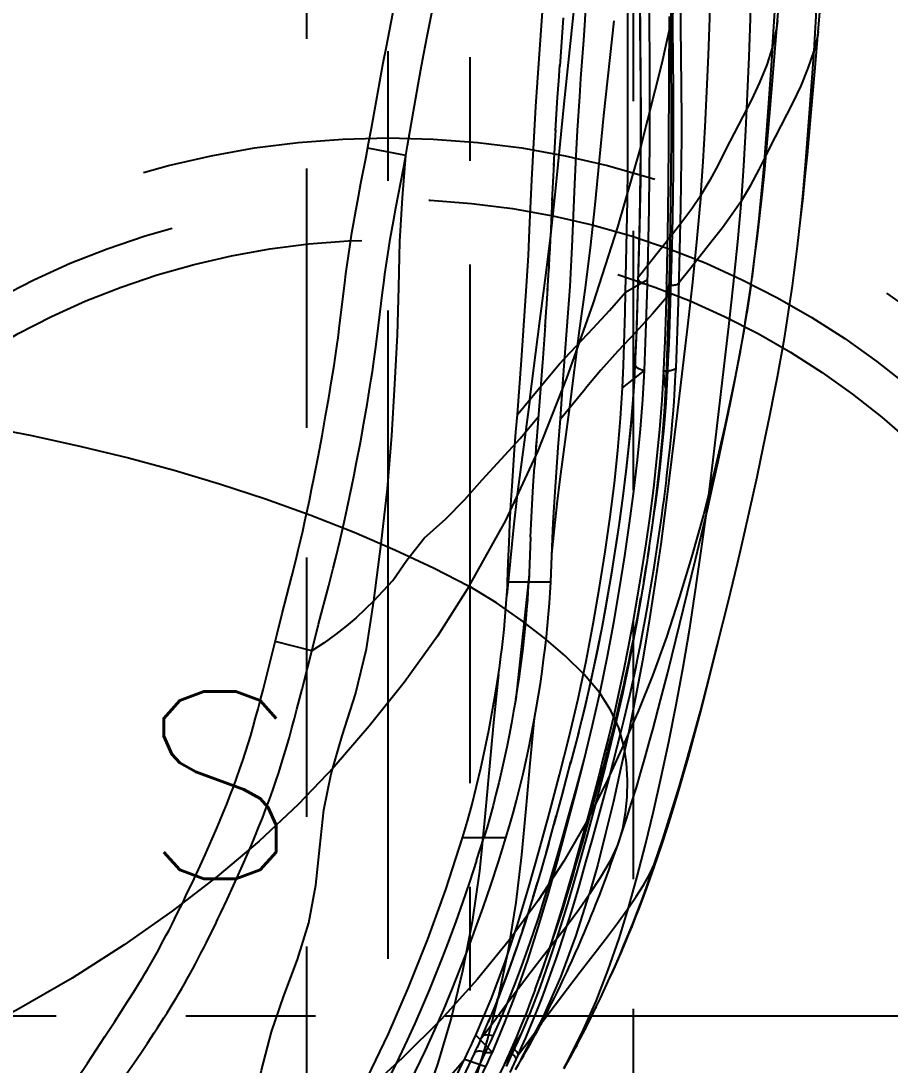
# Model space of a CAD drawing. Header units: inches. Extents: x 143011 to 144494, y -46023 to -44974.
# Drawn here: x 143811.59 to 143832.87, y -45412.62 to -45387.05 of the extents above; entities that cross this region are included whole.
import ezdxf

# ---------------------------------------------------------------- set-up
doc = ezdxf.new("R2010")
doc.units = ezdxf.units.IN
doc.header["$LTSCALE"] = 2
doc.header["$MEASUREMENT"] = 0
for name, pattern in [('CENTER', [50.8, 31.75, -6.35, 6.35, -6.35]), ('DASHED', [0.75, 0.5, -0.25]), ('HIDDEN', [9.525, 6.35, -3.175])]:
    doc.linetypes.add(name, pattern=pattern)
doc.layers.get('0').update_dxf_attribs({"linetype": 'CONTINUOUS'})
for name, color, linetype in [('CAV-COR', 1, 'CONTINUOUS'), ('DEFAULT_2', 8, 'HIDDEN'), ('SP', 3, 'CONTINUOUS'), ('wr2', 41, 'DASHED')]:
    doc.layers.add(name, color=color, linetype=linetype)
doc.styles.get("Standard").update_dxf_attribs({"font": 'txt.shx', "width": 0.67})

# ---------------------------------------------------------------- blocks, each defined once
blk = doc.blocks.new('20151030.171830')
at = {"color": 8, "linetype": 'HIDDEN'}
blk.add_circle((0, 0), 21.5, dxfattribs=at)
at = {"layer": 'SP', "linetype": 'CENTER', "ltscale": 0.25}
for p, q in [((0, -24), (0, 24)), ((-24, 0), (24, 0))]:
    blk.add_line(p, q, dxfattribs=at)
at = {"layer": 'SP', "linetype": 'HIDDEN'}
for radius in [20, 19]:
    blk.add_circle((0, 0), radius, dxfattribs=at)
at = {"layer": 'SP'}
blk.add_text('S', height=4.582, dxfattribs=at).set_placement((-6.081, 3.359))

msp = doc.modelspace()

# ---------------------------------------------------------------- linework, layer by layer
at = {"layer": 'CAV-COR', "linetype": 'ByBlock'}
for p, q in [((143829.934, -45389.205), (143830.255, -45385.203)), ((143831.023, -45388.294), (143831.225, -45385.862)), ((143830.903, -45389.212), (143831.003, -45387.784)), ((143830.936, -45389.301), (143831.023, -45388.294)), ((143829.885, -45389.769), (143829.934, -45389.205)), ((143829.834, -45390.322), (143829.885, -45389.769)), ((143829.782, -45390.861), (143829.834, -45390.322)), ((143829.726, -45391.386), (143829.782, -45390.861)), ((143829.669, -45391.895), (143829.726, -45391.386)), ((143829.61, -45392.388), (143829.669, -45391.895)), ((143829.55, -45392.866), (143829.61, -45392.388)), ((143829.488, -45393.328), (143829.55, -45392.866)), ((143829.425, -45393.77), (143829.488, -45393.328)), ((143829.362, -45394.187), (143829.425, -45393.77)), ((143829.322, -45394.44), (143829.362, -45394.187)), ((143828.953, -45396.439), (143829.059, -45395.909)), ((143829.915, -45396.759), (143830.048, -45396.097)), ((143828.838, -45396.99), (143828.953, -45396.439)), ((143829.769, -45397.463), (143829.915, -45396.759)), ((143828.656, -45397.844), (143828.838, -45396.99)), ((143829.61, -45398.215), (143829.769, -45397.463)), ((143828.529, -45398.422), (143828.656, -45397.844)), ((143828.395, -45399.018), (143828.529, -45398.422)), ((143828.253, -45399.629), (143828.395, -45399.018)), ((143828.105, -45400.246), (143828.253, -45399.629)), ((143827.422, -45403.008), (143828.105, -45400.246)), ((143828.898, -45401.291), (143829.13, -45400.34)), ((143827.248, -45403.688), (143827.422, -45403.008)), ((143826.181, -45407.276), (143826.281, -45406.983)), ((143826.097, -45407.521), (143826.181, -45407.276)), ((143827.101, -45407.689), (143827.292, -45407.113)), ((143826.041, -45407.681), (143826.097, -45407.521)), ((143825.93, -45407.991), (143825.985, -45407.837)), ((143825.985, -45407.837), (143826.041, -45407.681)), ((143825.875, -45408.141), (143825.93, -45407.991)), ((143825.766, -45408.43), (143825.82, -45408.287)), ((143825.82, -45408.287), (143825.875, -45408.141)), ((143825.658, -45408.705), (143825.712, -45408.569)), ((143825.712, -45408.569), (143825.766, -45408.43)), ((143825.552, -45408.97), (143825.605, -45408.839)), ((143825.605, -45408.839), (143825.658, -45408.705)), ((143825.446, -45409.228), (143825.499, -45409.1)), ((143825.499, -45409.1), (143825.552, -45408.97)), ((143825.314, -45409.536), (143825.393, -45409.353)), ((143825.393, -45409.353), (143825.446, -45409.228)), ((143825.236, -45409.715), (143825.314, -45409.536)), ((143825.081, -45410.063), (143825.159, -45409.89)), ((143825.159, -45409.89), (143825.236, -45409.715)), ((143825.003, -45410.234), (143825.081, -45410.063)), ((143824.872, -45410.513), (143824.95, -45410.347)), ((143824.95, -45410.347), (143825.003, -45410.234)), ((143824.721, -45410.829), (143824.796, -45410.674)), ((143824.796, -45410.674), (143824.872, -45410.513)), ((143824.649, -45410.975), (143824.721, -45410.829)), ((143824.504, -45411.265), (143824.579, -45411.115)), ((143824.579, -45411.115), (143824.649, -45410.975)), ((143824.398, -45411.472), (143824.452, -45411.368)), ((143824.452, -45411.368), (143824.504, -45411.265)), ((143824.234, -45411.782), (143824.289, -45411.679)), ((143824.289, -45411.679), (143824.344, -45411.575)), ((143824.344, -45411.575), (143824.398, -45411.472)), ((143824.122, -45411.988), (143824.178, -45411.885)), ((143824.178, -45411.885), (143824.234, -45411.782)), ((143823.952, -45412.29), (143824.008, -45412.192)), ((143824.008, -45412.192), (143824.065, -45412.091)), ((143824.065, -45412.091), (143824.122, -45411.988)), ((143823.843, -45412.478), (143823.896, -45412.386)), ((143823.896, -45412.386), (143823.952, -45412.29)), ((143823.694, -45412.728), (143823.766, -45412.608)), ((143823.766, -45412.608), (143823.843, -45412.478))]:
    msp.add_line(p, q, dxfattribs=at)
for points in [[(143831.003, -45387.784), (143831.082, -45386.497), (143831.157, -45385.169), (143831.223, -45383.791), (143831.26, -45382.361), (143831.261, -45380.891), (143831.222, -45379.375), (143831.17, -45377.843), (143831.151, -45376.275), (143831.151, -45374.649)], [(143822.559, -45400.898), (143823.462, -45399.287), (143824.249, -45397.58), (143824.952, -45395.8), (143825.599, -45393.98), (143826.202, -45392.109), (143826.764, -45390.146), (143827.289, -45388.081), (143827.763, -45385.929), (143828.188, -45383.689)], [(143831.105, -45387.315), (143831.093, -45387.394), (143831.079, -45387.472), (143831.062, -45387.551), (143831.044, -45387.629), (143831.024, -45387.707), (143831.003, -45387.784)], [(143830.487, -45389.069), (143830.688, -45388.645), (143830.862, -45388.215), (143831.003, -45387.784)], [(143829.831, -45390.353), (143829.859, -45390.297), (143830.061, -45389.897), (143830.487, -45389.069)], [(143830.676, -45391.925), (143830.74, -45391.264), (143830.797, -45390.591), (143830.903, -45389.212)], [(143830.676, -45391.925), (143830.735, -45391.387), (143830.79, -45390.856), (143830.841, -45390.331), (143830.936, -45389.301)], [(143830.048, -45396.097), (143830.11, -45395.774), (143830.17, -45395.454), (143830.226, -45395.139), (143830.28, -45394.822), (143830.332, -45394.502), (143830.382, -45394.182), (143830.429, -45393.862), (143830.475, -45393.539), (143830.518, -45393.217), (143830.56, -45392.894), (143830.6, -45392.571), (143830.676, -45391.925)], [(143829.059, -45395.909), (143829.109, -45395.651), (143829.156, -45395.398), (143829.201, -45395.151), (143829.244, -45394.908), (143829.285, -45394.671), (143829.358, -45394.216)], [(143829.302, -45394.564), (143829.077, -45395.78), (143828.83, -45396.948), (143828.571, -45398.071), (143828.295, -45399.151), (143828.007, -45400.189), (143827.705, -45401.185), (143827.389, -45402.145), (143827.058, -45403.066), (143826.707, -45403.941), (143826.341, -45404.78)], [(143809.354, -45396.751), (143810.617, -45396.966), (143811.857, -45397.206), (143813.064, -45397.472), (143814.224, -45397.755), (143815.34, -45398.059), (143816.45, -45398.393), (143817.572, -45398.76), (143818.682, -45399.158), (143819.746, -45399.576), (143820.746, -45400.005), (143821.686, -45400.447), (143822.559, -45400.898)], [(143829.13, -45400.34), (143829.237, -45399.886), (143829.338, -45399.447), (143829.434, -45399.022), (143829.61, -45398.215)], [(143826.877, -45407.223), (143827.07, -45406.409), (143827.261, -45405.57), (143827.448, -45404.704), (143827.628, -45403.805), (143827.798, -45402.876), (143827.96, -45401.92), (143828.114, -45400.935), (143828.261, -45399.914), (143828.36, -45399.168)], [(143822.559, -45400.898), (143821.79, -45402.116), (143820.967, -45403.255), (143820.113, -45404.324), (143819.256, -45405.316), (143818.377, -45406.239), (143817.425, -45407.136), (143816.394, -45408.007), (143815.299, -45408.847), (143814.12, -45409.675), (143812.845, -45410.491), (143811.481, -45411.279), (143810.028, -45412.035)], [(143826.341, -45404.78), (143826.226, -45404.365), (143826.032, -45403.939), (143825.755, -45403.503), (143825.378, -45403.057), (143824.914, -45402.604), (143824.396, -45402.158), (143823.838, -45401.727), (143823.23, -45401.306), (143822.559, -45400.898)], [(143827.292, -45407.113), (143827.508, -45406.438), (143827.708, -45405.788), (143827.892, -45405.158), (143828.063, -45404.547), (143828.223, -45403.955), (143828.373, -45403.382), (143828.513, -45402.83), (143828.898, -45401.291)], [(143826.281, -45406.983), (143826.412, -45406.589), (143826.536, -45406.204), (143826.654, -45405.824), (143826.766, -45405.448), (143826.871, -45405.081), (143826.97, -45404.725), (143827.065, -45404.377), (143827.248, -45403.688)], [(143826.341, -45404.78), (143825.915, -45405.709), (143825.434, -45406.663), (143824.882, -45407.625), (143824.254, -45408.59), (143823.549, -45409.559), (143822.759, -45410.529), (143821.884, -45411.495), (143820.924, -45412.453), (143819.875, -45413.404), (143818.733, -45414.343), (143817.499, -45415.263), (143816.173, -45416.157), (143814.753, -45417.02), (143813.244, -45417.848), (143811.648, -45418.642)], [(143826.341, -45404.78), (143826.406, -45405.218), (143826.427, -45405.645), (143826.418, -45406.059), (143826.383, -45406.455), (143826.315, -45406.84), (143826.237, -45407.113)], [(143826.462, -45408.768), (143826.676, -45408.008), (143826.877, -45407.223)], [(143826.462, -45408.768), (143826.653, -45408.491), (143826.827, -45408.215), (143826.984, -45407.939), (143827.094, -45407.711)], [(143826.793, -45408.569), (143826.899, -45408.275), (143827.002, -45407.981), (143827.101, -45407.689)], [(143824.885, -45412.712), (143824.907, -45412.674), (143825.036, -45412.441), (143825.165, -45412.202), (143825.291, -45411.96), (143825.415, -45411.718), (143825.537, -45411.474), (143825.658, -45411.228), (143825.776, -45410.98), (143825.893, -45410.729), (143826.009, -45410.474), (143826.124, -45410.217), (143826.238, -45409.955), (143826.351, -45409.689), (143826.463, -45409.417), (143826.574, -45409.141), (143826.684, -45408.858), (143826.793, -45408.569)], [(143824.331, -45411.601), (143824.368, -45411.549), (143824.667, -45411.145), (143824.97, -45410.743), (143825.278, -45410.339), (143825.593, -45409.937), (143825.902, -45409.54), (143826.193, -45409.15), (143826.462, -45408.768)], [(143824.945, -45412.584), (143825.327, -45411.827), (143825.668, -45411.06), (143825.968, -45410.288), (143826.231, -45409.52), (143826.462, -45408.768)]]:
    msp.add_lwpolyline(points, dxfattribs=at)
at = {"layer": 'DEFAULT_2', "color": 8, "linetype": 'HIDDEN'}
for p, q in [((143826.766, -45388.448), (143826.735, -45385.619)), ((143820.534, -45387.678), (143820.9, -45385.779)), ((143827.563, -45388.743), (143827.533, -45385.785)), ((143821.537, -45387.426), (143821.83, -45385.962)), ((143827.761, -45388.665), (143827.733, -45385.995)), ((143824.866, -45386.979), (143824.782, -45388.161)), ((143825.862, -45389.368), (143826.108, -45387.051)), ((143821.455, -45387.851), (143821.537, -45387.426)), ((143820.46, -45388.078), (143820.534, -45387.678)), ((143821.381, -45388.247), (143821.455, -45387.851)), ((143820.17, -45389.679), (143820.46, -45388.078)), ((143824.753, -45388.542), (143824.784, -45388.127)), ((143821.315, -45388.616), (143821.381, -45388.247)), ((143821.056, -45390.108), (143821.315, -45388.616)), ((143824.726, -45388.929), (143824.755, -45388.52)), ((143827.764, -45389.469), (143827.761, -45388.665)), ((143824.676, -45389.747), (143824.727, -45388.921)), ((143827.566, -45389.286), (143827.563, -45388.743)), ((143825.644, -45391.555), (143825.862, -45389.368)), ((143827.566, -45390.042), (143827.566, -45389.286)), ((143820.1, -45390.055), (143820.17, -45389.679)), ((143827.764, -45389.965), (143827.764, -45389.469)), ((143824.677, -45389.725), (143824.63, -45390.596)), ((143825.174, -45390.516), (143825.216, -45389.742)), ((143827.761, -45390.421), (143827.764, -45389.965)), ((143820.037, -45390.384), (143820.1, -45390.055)), ((143821.012, -45390.35), (143820.078, -45390.172)), ((143821.012, -45390.35), (143821.056, -45390.108)), ((143827.562, -45390.712), (143827.566, -45390.042)), ((143819.913, -45391.025), (143820.037, -45390.384)), ((143820.952, -45390.672), (143821.012, -45390.35)), ((143827.754, -45391.044), (143827.761, -45390.421)), ((143820.768, -45391.634), (143820.952, -45390.672)), ((143824.632, -45390.548), (143824.589, -45391.463)), ((143825.14, -45391.239), (143825.174, -45390.516)), ((143827.554, -45391.314), (143827.562, -45390.712)), ((143824.041, -45392.174), (143824.092, -45390.947)), ((143819.851, -45391.351), (143819.913, -45391.025)), ((143825.085, -45392.583), (143825.14, -45391.239)), ((143827.745, -45391.613), (143827.754, -45391.044)), ((143819.81, -45391.572), (143819.851, -45391.351)), ((143824.591, -45391.397), (143824.554, -45392.338)), ((143827.492, -45391.498), (143827.465, -45393.031)), ((143827.545, -45391.869), (143827.554, -45391.314)), ((143819.77, -45391.795), (143819.81, -45391.572)), ((143820.708, -45391.961), (143820.768, -45391.634)), ((143826.924, -45393.514), (143826.967, -45391.657)), ((143827.73, -45392.326), (143827.745, -45391.613)), ((143819.692, -45392.246), (143819.73, -45392.02)), ((143819.73, -45392.02), (143819.77, -45391.795)), ((143820.668, -45392.181), (143820.708, -45391.961)), ((143826.734, -45391.909), (143826.683, -45393.775)), ((143827.528, -45392.576), (143827.545, -45391.869)), ((143819.656, -45392.471), (143819.692, -45392.246)), ((143820.63, -45392.4), (143820.668, -45392.181)), ((143824.534, -45392.778), (143824.557, -45392.27)), ((143820.594, -45392.618), (143820.63, -45392.4)), ((143827.692, -45393.706), (143827.73, -45392.326)), ((143824.51, -45393.219), (143824.537, -45392.713)), ((143826.676, -45394.257), (143826.725, -45392.692)), ((143827.471, -45394.491), (143827.528, -45392.576)), ((143819.546, -45393.247), (143819.576, -45393.025)), ((143819.576, -45393.025), (143819.606, -45392.805)), ((143826.705, -45393.32), (143826.979, -45392.976)), ((143827.465, -45393.031), (143827.433, -45394.262)), ((143819.517, -45393.475), (143819.546, -45393.247)), ((143820.47, -45393.479), (143820.499, -45393.259)), ((143824.483, -45393.66), (143824.513, -45393.16)), ((143819.39, -45394.51), (143819.517, -45393.475)), ((143820.441, -45393.708), (143820.47, -45393.479)), ((143823.841, -45395.36), (143823.974, -45393.426)), ((143826.389, -45393.701), (143826.927, -45393.388)), ((143826.896, -45394.462), (143826.924, -45393.514)), ((143827.396, -45393.459), (143827.375, -45394.188)), ((143827.445, -45393.77), (143827.396, -45393.459)), ((143829.457, -45393.551), (143829.359, -45394.207)), ((143820.312, -45394.78), (143820.441, -45393.708)), ((143824.454, -45394.101), (143824.486, -45393.611)), ((143826.378, -45394.193), (143826.389, -45393.701)), ((143826.683, -45393.775), (143826.654, -45394.641)), ((143827.661, -45394.651), (143827.692, -45393.706)), ((143824.422, -45394.543), (143824.457, -45394.062)), ((143824.864, -45395.826), (143824.989, -45394.206)), ((143826.355, -45394.961), (143826.378, -45394.193)), ((143826.657, -45394.774), (143826.676, -45394.257)), ((143827.375, -45394.188), (143827.35, -45394.909)), ((143827.433, -45394.262), (143827.41, -45395.013)), ((143824.424, -45394.513), (143824.353, -45395.425)), ((143826.88, -45394.927), (143826.896, -45394.462)), ((143827.455, -45394.953), (143827.471, -45394.491)), ((143827.908, -45394.528), (143827.649, -45396.729)), ((143826.654, -45394.641), (143826.633, -45395.175)), ((143827.643, -45395.107), (143827.661, -45394.651)), ((143826.336, -45395.491), (143826.355, -45394.961)), ((143827.41, -45395.013), (143827.391, -45395.522)), ((143826.633, -45395.175), (143826.621, -45395.453)), ((143827.625, -45395.552), (143827.643, -45395.107)), ((143819.193, -45395.872), (143819.254, -45395.491)), ((143823.741, -45396.693), (143823.841, -45395.36)), ((143824.354, -45395.414), (143824.164, -45397.977)), ((143826.312, -45396.037), (143826.336, -45395.491)), ((143827.391, -45395.522), (143827.37, -45396.037)), ((143824.794, -45396.798), (143824.864, -45395.826)), ((143826.312, -45396.037), (143826.851, -45395.618)), ((143827.321, -45395.622), (143827.457, -45395.622)), ((143827.37, -45396.037), (143827.321, -45395.622)), ((143819.124, -45396.284), (143819.193, -45395.872)), ((143820.065, -45396.444), (143820.134, -45396.026)), ((143823.741, -45396.693), (143824.402, -45395.89)), ((143824.794, -45396.798), (143825.399, -45396.062)), ((143819.047, -45396.729), (143819.124, -45396.284)), ((143819.987, -45396.895), (143820.065, -45396.444)), ((143824.791, -45398.272), (143825.027, -45396.515)), ((143827.358, -45396.717), (143827.381, -45396.413)), ((143818.96, -45397.211), (143819.047, -45396.729)), ((143824.74, -45397.5), (143824.794, -45396.798)), ((143827.332, -45397.02), (143827.358, -45396.717)), ((143827.512, -45397.16), (143827.54, -45396.841)), ((143819.898, -45397.382), (143819.987, -45396.895)), ((143827.303, -45397.331), (143827.332, -45397.02)), ((143818.864, -45397.725), (143818.96, -45397.211)), ((143824.199, -45397.514), (143824.211, -45397.36)), ((143827.271, -45397.653), (143827.303, -45397.331)), ((143827.48, -45397.489), (143827.512, -45397.16)), ((143824.663, -45398.589), (143824.74, -45397.5)), ((143827.444, -45397.83), (143827.48, -45397.489)), ((143827.234, -45397.988), (143827.271, -45397.653)), ((143824.132, -45398.438), (143824.164, -45397.977)), ((143827.193, -45398.34), (143827.234, -45397.988)), ((143824.112, -45398.744), (143824.132, -45398.438)), ((143824.094, -45399.052), (143824.112, -45398.744)), ((143824.078, -45399.367), (143824.094, -45399.052)), ((143827.033, -45399.525), (143827.093, -45399.109)), ((143827.214, -45399.613), (143827.277, -45399.179)), ((143824.064, -45399.695), (143824.078, -45399.367)), ((143826.969, -45399.95), (143827.033, -45399.525)), ((143827.148, -45400.053), (143827.214, -45399.613)), ((143824.064, -45399.695), (143824.019, -45400.799)), ((143824.557, -45400.799), (143824.601, -45399.726)), ((143826.969, -45399.95), (143826.802, -45400.984)), ((143827.079, -45400.49), (143827.148, -45400.053)), ((143818.219, -45400.654), (143818.324, -45400.234)), ((143819.123, -45400.883), (143819.233, -45400.457)), ((143826.834, -45400.785), (143826.902, -45400.375)), ((143817.978, -45401.597), (143818.219, -45400.654)), ((143824.027, -45400.613), (143823.927, -45401.604)), ((143827.01, -45400.909), (143827.079, -45400.49)), ((143818.875, -45401.825), (143819.123, -45400.883)), ((143823.491, -45401.011), (143823.497, -45400.904)), ((143823.497, -45400.904), (143823.501, -45400.799)), ((143824.557, -45400.799), (143823.501, -45400.799)), ((143826.943, -45401.302), (143827.01, -45400.909)), ((143823.485, -45401.118), (143823.491, -45401.011)), ((143826.704, -45401.535), (143826.768, -45401.172)), ((143826.878, -45401.668), (143826.943, -45401.302)), ((143817.852, -45402.097), (143817.978, -45401.597)), ((143823.927, -45401.604), (143823.702, -45403.663)), ((143826.642, -45401.874), (143826.704, -45401.535)), ((143826.816, -45402.011), (143826.878, -45401.668)), ((143818.747, -45402.32), (143818.875, -45401.825)), ((143826.581, -45402.193), (143826.642, -45401.874)), ((143817.7, -45402.714), (143817.852, -45402.097)), ((143826.521, -45402.497), (143826.581, -45402.193)), ((143826.754, -45402.336), (143826.816, -45402.011)), ((143818.708, -45402.475), (143817.813, -45402.253)), ((143818.473, -45403.414), (143818.747, -45402.32)), ((143826.461, -45402.79), (143826.521, -45402.497)), ((143826.692, -45402.646), (143826.754, -45402.336)), ((143826.63, -45402.946), (143826.692, -45402.646)), ((143826.399, -45403.077), (143826.461, -45402.79)), ((143826.567, -45403.242), (143826.63, -45402.946)), ((143826.336, -45403.361), (143826.399, -45403.077)), ((143826.501, -45403.537), (143826.567, -45403.242)), ((143826.27, -45403.648), (143826.336, -45403.361)), ((143826.2, -45403.944), (143826.27, -45403.648)), ((143826.432, -45403.838), (143826.501, -45403.537)), ((143826.124, -45404.252), (143826.2, -45403.944)), ((143826.357, -45404.151), (143826.432, -45403.838)), ((143826.042, -45404.58), (143826.124, -45404.252)), ((143826.276, -45404.48), (143826.357, -45404.151)), ((143825.248, -45404.459), (143825.053, -45405.198)), ((143826.187, -45404.833), (143826.276, -45404.48)), ((143825.95, -45404.934), (143826.042, -45404.58)), ((143825.042, -45405.253), (143825.145, -45404.862)), ((143825.848, -45405.317), (143825.95, -45404.934)), ((143826.088, -45405.217), (143826.187, -45404.833)), ((143824.839, -45406.009), (143825.053, -45405.198)), ((143825.18, -45405.869), (143825.377, -45405.145)), ((143825.978, -45405.632), (143826.088, -45405.217)), ((143825.732, -45405.54), (143825.487, -45406.459)), ((143825.677, -45405.949), (143825.848, -45405.317)), ((143825.793, -45406.315), (143825.978, -45405.632)), ((143824.641, -45406.729), (143824.875, -45405.863)), ((143824.987, -45406.563), (143825.18, -45405.869)), ((143825.48, -45406.661), (143825.677, -45405.949)), ((143825.579, -45407.09), (143825.793, -45406.315)), ((143824.443, -45407.437), (143824.693, -45406.527)), ((143824.796, -45407.236), (143824.987, -45406.563)), ((143825.332, -45407.187), (143825.48, -45406.661)), ((143816.097, -45407.472), (143816.272, -45407.082)), ((143823.463, -45407.057), (143822.4, -45407.057)), ((143822.743, -45407.615), (143822.921, -45407.057)), ((143825.421, -45407.654), (143825.579, -45407.09)), ((143824.51, -45407.188), (143824.323, -45407.844)), ((143815.933, -45407.832), (143816.097, -45407.472)), ((143816.634, -45408.57), (143816.791, -45408.227)), ((143824.121, -45408.532), (143824.236, -45408.152)), ((143823.87, -45409.325), (143824, -45408.923)), ((143814.35, -45410.829), (143814.493, -45410.598)), ((143814.2, -45411.067), (143814.35, -45410.829)), ((143825.776, -45410.98), (143825.821, -45410.893)), ((143814.043, -45411.311), (143814.2, -45411.067)), ((143813.884, -45411.557), (143814.043, -45411.311)), ((143825.658, -45411.228), (143825.675, -45411.199)), ((143813.644, -45411.922), (143813.884, -45411.557)), ((143822.863, -45411.958), (143823.063, -45411.495)), ((143813.215, -45412.571), (143813.644, -45411.922)), ((143814.687, -45412.082), (143814.851, -45411.833)), ((143822.66, -45412.025), (143822.721, -45411.891)), ((143822.721, -45411.891), (143823.13, -45412.311)), ((143822.834, -45412.023), (143822.868, -45411.939)), ((143822.868, -45411.939), (143822.863, -45411.958)), ((143823.089, -45412.043), (143823.148, -45411.913)), ((143823.815, -45411.891), (143823.553, -45412.312)), ((143823.815, -45411.891), (143823.749, -45412.04)), ((143825.291, -45411.96), (143825.337, -45411.876)), ((143825.405, -45411.745), (143825.415, -45411.718)), ((143814.522, -45412.328), (143814.687, -45412.082)), ((143822.537, -45412.288), (143822.599, -45412.157)), ((143822.599, -45412.157), (143822.66, -45412.025)), ((143822.712, -45412.291), (143822.774, -45412.156)), ((143822.834, -45412.016), (143822.754, -45412.194)), ((143822.964, -45412.311), (143823.028, -45412.176)), ((143823.028, -45412.176), (143823.089, -45412.043)), ((143823.683, -45412.188), (143823.417, -45412.611)), ((143823.598, -45412.21), (143823.549, -45412.321)), ((143823.683, -45412.188), (143823.576, -45412.423)), ((143823.749, -45412.04), (143823.683, -45412.188)), ((143823.754, -45412.394), (143823.854, -45412.169)), ((143825.165, -45412.202), (143825.202, -45412.136)), ((143814.361, -45412.566), (143814.522, -45412.328)), ((143822.681, -45412.359), (143822.713, -45412.282)), ((143822.687, -45412.34), (143822.681, -45412.359)), ((143822.964, -45412.311), (143823.13, -45412.311)), ((143823.016, -45412.561), (143823.069, -45412.446)), ((143823.069, -45412.446), (143823.13, -45412.311)), ((143823.484, -45412.464), (143823.417, -45412.611)), ((143823.576, -45412.423), (143823.467, -45412.656)), ((143823.549, -45412.321), (143823.484, -45412.464)), ((143823.712, -45412.487), (143823.754, -45412.394)), ((143825.036, -45412.441), (143825.065, -45412.389)), ((143812.985, -45412.922), (143813.215, -45412.571)), ((143814.135, -45412.893), (143814.361, -45412.566)), ((143822.446, -45412.481), (143822.972, -45412.655)), ((143823.417, -45412.611), (143823.306, -45412.846)), ((143823.565, -45412.804), (143823.712, -45412.487)), ((143824.875, -45412.707), (143824.945, -45412.584))]:
    msp.add_line(p, q, dxfattribs=at)
for points in [[(143829.989, -45387.694), (143830.068, -45386.407), (143830.144, -45385.083), (143830.21, -45383.718), (143830.247, -45382.312), (143830.248, -45380.864), (143830.211, -45379.376), (143830.159, -45377.847), (143830.139, -45376.279), (143830.139, -45374.673)], [(143826.967, -45391.657), (143826.986, -45389.977), (143826.982, -45388.349), (143826.973, -45386.773), (143826.975, -45385.248), (143826.989, -45383.776), (143827.009, -45382.354), (143827.035, -45379.664)], [(143826.738, -45380.809), (143826.724, -45383.876), (143826.725, -45385.442), (143826.757, -45388.636)], [(143828.23, -45391.321), (143828.288, -45390.495), (143828.336, -45389.65), (143828.379, -45388.783), (143828.418, -45387.895), (143828.452, -45386.986), (143828.478, -45386.05), (143828.491, -45385.086), (143828.486, -45384.097), (143828.459, -45382.047)], [(143829.227, -45391.458), (143829.286, -45390.606), (143829.336, -45389.735), (143829.379, -45388.843), (143829.418, -45387.933), (143829.452, -45386.996), (143829.478, -45386.025), (143829.49, -45385.016), (143829.483, -45383.982), (143829.453, -45381.864)], [(143825.298, -45388.462), (143825.369, -45387.525), (143825.402, -45387.035), (143825.429, -45386.532), (143825.452, -45386.015), (143825.473, -45385.49), (143825.491, -45384.957), (143825.507, -45384.415), (143825.533, -45383.319)], [(143824.092, -45390.947), (143824.157, -45389.745), (143824.193, -45389.152), (143824.234, -45388.564), (143824.278, -45387.982), (143824.318, -45387.401), (143824.353, -45386.824), (143824.384, -45386.249), (143824.41, -45385.674), (143824.431, -45385.1), (143824.448, -45384.525), (143824.473, -45383.37)], [(143826.446, -45389.852), (143826.445, -45387.282), (143826.451, -45386.372), (143826.463, -45385.434)], [(143827.509, -45385.422), (143827.5, -45386.367), (143827.497, -45387.285)], [(143824.666, -45391.311), (143824.89, -45389.087), (143825.134, -45386.754)], [(143827.454, -45386.947), (143827.453, -45388.522), (143827.441, -45390.132), (143827.422, -45391.777), (143827.396, -45393.459)], [(143830.109, -45387.055), (143830.088, -45387.238), (143829.989, -45387.694)], [(143827.497, -45387.285), (143827.503, -45389.886), (143827.5, -45390.702), (143827.492, -45391.498)], [(143829.989, -45387.694), (143829.846, -45388.133), (143829.672, -45388.564), (143829.471, -45388.986)], [(143829.989, -45387.694), (143829.885, -45389.175), (143829.774, -45390.604), (143829.645, -45391.978), (143829.489, -45393.298), (143829.488, -45393.328)], [(143825.216, -45389.742), (143825.268, -45388.905), (143825.298, -45388.462)], [(143826.757, -45388.636), (143826.758, -45390.262), (143826.734, -45391.909)], [(143826.76, -45390.95), (143826.767, -45390.411), (143826.77, -45389.892), (143826.771, -45389.392), (143826.766, -45388.448)], [(143829.471, -45388.986), (143829.048, -45389.8), (143828.848, -45390.193), (143828.654, -45390.578), (143828.452, -45390.955), (143828.23, -45391.321)], [(143826.434, -45391.447), (143826.443, -45390.659), (143826.446, -45389.852)], [(143820.228, -45401.253), (143820.409, -45399.857), (143820.56, -45398.51), (143820.669, -45397.205), (143820.746, -45395.952), (143820.807, -45394.745), (143820.841, -45393.574), (143820.864, -45392.455), (143820.926, -45391.39), (143821.012, -45390.35)], [(143829.227, -45391.458), (143829.456, -45391.078), (143829.663, -45390.69), (143829.831, -45390.353)], [(143826.725, -45392.692), (143826.74, -45392.09), (143826.76, -45390.95)], [(143824.045, -45396.325), (143824.289, -45394.411), (143824.423, -45393.409), (143824.552, -45392.375), (143824.666, -45391.311)], [(143826.389, -45393.701), (143826.408, -45392.966), (143826.434, -45391.447)], [(143826.979, -45392.976), (143827.512, -45392.303), (143827.768, -45391.973), (143828.009, -45391.646), (143828.23, -45391.321)], [(143828.23, -45391.321), (143828.138, -45392.382), (143828.028, -45393.453), (143827.908, -45394.528)], [(143829.227, -45391.458), (143829.003, -45391.787), (143828.761, -45392.118), (143828.504, -45392.451)], [(143828.92, -45394.537), (143829.035, -45393.492), (143829.14, -45392.462), (143829.227, -45391.458)], [(143825.027, -45396.515), (143825.266, -45394.635), (143825.4, -45393.644), (143825.53, -45392.614), (143825.644, -45391.555)], [(143823.974, -45393.426), (143824.011, -45392.797), (143824.041, -45392.174)], [(143819.606, -45392.805), (143819.639, -45392.583), (143819.656, -45392.471)], [(143828.504, -45392.451), (143827.973, -45393.122), (143827.699, -45393.464)], [(143820.499, -45393.259), (143820.528, -45393.045), (143820.544, -45392.938), (143820.56, -45392.832), (143820.576, -45392.725), (143820.594, -45392.618)], [(143824.989, -45394.206), (143825.012, -45393.882), (143825.033, -45393.558), (143825.053, -45393.234), (143825.07, -45392.909), (143825.085, -45392.583)], [(143826.695, -45393.357), (143826.696, -45393.346), (143826.705, -45393.32)], [(143826.786, -45393.472), (143826.752, -45393.45), (143826.725, -45393.426), (143826.706, -45393.4), (143826.697, -45393.373), (143826.695, -45393.357)], [(143826.924, -45393.514), (143826.874, -45393.504), (143826.827, -45393.49), (143826.786, -45393.472)], [(143827.699, -45393.464), (143827.689, -45393.478), (143827.675, -45393.491), (143827.658, -45393.503), (143827.637, -45393.514), (143827.614, -45393.522), (143827.588, -45393.529), (143827.56, -45393.534), (143827.531, -45393.537), (143827.501, -45393.537)], [(143824.402, -45395.89), (143824.775, -45395.453), (143825.177, -45395.016), (143825.594, -45394.58), (143826.001, -45394.142), (143826.389, -45393.701)], [(143827.445, -45393.77), (143827.049, -45394.226), (143826.63, -45394.683), (143826.2, -45395.142), (143825.785, -45395.604), (143825.399, -45396.062)], [(143819.254, -45395.491), (143819.281, -45395.312), (143819.306, -45395.14), (143819.33, -45394.973), (143819.351, -45394.814), (143819.39, -45394.51)], [(143828.36, -45399.168), (143828.4, -45398.865), (143828.533, -45397.803), (143828.92, -45394.537)], [(143820.134, -45396.026), (143820.166, -45395.828), (143820.195, -45395.637), (143820.222, -45395.453), (143820.248, -45395.275), (143820.271, -45395.103), (143820.312, -45394.78)], [(143826.63, -45395.418), (143826.637, -45395.262), (143826.657, -45394.774)], [(143826.851, -45395.615), (143826.861, -45395.387), (143826.88, -45394.927)], [(143827.35, -45394.909), (143827.331, -45395.386), (143827.321, -45395.622)], [(143827.427, -45395.622), (143827.437, -45395.402), (143827.455, -45394.953)], [(143826.621, -45395.453), (143826.604, -45395.785), (143826.568, -45396.335), (143826.522, -45396.901), (143826.466, -45397.482), (143826.4, -45398.077), (143826.324, -45398.685), (143826.239, -45399.304), (143826.145, -45399.935), (143826.043, -45400.575), (143825.933, -45401.224), (143825.815, -45401.879), (143825.685, -45402.538), (143825.544, -45403.201), (143825.39, -45403.866), (143825.225, -45404.532)], [(143825.248, -45404.459), (143825.351, -45404.047), (143825.451, -45403.629), (143825.548, -45403.205), (143825.641, -45402.775), (143825.73, -45402.343), (143825.814, -45401.907), (143825.895, -45401.469), (143825.971, -45401.038), (143826.042, -45400.613), (143826.11, -45400.195), (143826.173, -45399.792), (143826.23, -45399.41), (143826.282, -45399.044), (143826.33, -45398.691), (143826.373, -45398.353), (143826.412, -45398.03), (143826.447, -45397.719), (143826.479, -45397.422), (143826.507, -45397.139), (143826.532, -45396.868), (143826.554, -45396.61), (143826.573, -45396.364), (143826.59, -45396.122), (143826.606, -45395.883), (143826.619, -45395.648), (143826.63, -45395.418)], [(143826.621, -45395.453), (143826.622, -45395.445), (143826.63, -45395.418)], [(143826.851, -45395.615), (143826.8, -45395.604), (143826.754, -45395.589), (143826.713, -45395.571), (143826.678, -45395.549), (143826.651, -45395.525), (143826.632, -45395.499), (143826.622, -45395.472), (143826.621, -45395.453)], [(143827.624, -45395.552), (143827.615, -45395.566), (143827.601, -45395.579), (143827.584, -45395.59), (143827.563, -45395.601), (143827.54, -45395.609), (143827.514, -45395.616), (143827.486, -45395.62), (143827.457, -45395.622)], [(143827.577, -45396.37), (143827.588, -45396.212), (143827.598, -45396.052), (143827.607, -45395.888), (143827.616, -45395.721), (143827.625, -45395.552)], [(143825.377, -45405.145), (143825.582, -45404.298), (143825.773, -45403.453), (143825.946, -45402.613), (143826.102, -45401.782), (143826.243, -45400.961), (143826.372, -45400.151), (143826.488, -45399.352), (143826.591, -45398.568), (143826.679, -45397.8), (143826.752, -45397.051), (143826.81, -45396.322), (143826.851, -45395.615)], [(143827.321, -45395.622), (143827.275, -45396.343), (143827.219, -45397.062), (143827.151, -45397.777), (143827.072, -45398.484), (143826.981, -45399.18), (143826.885, -45399.861), (143826.784, -45400.523), (143826.678, -45401.166), (143826.569, -45401.789), (143826.455, -45402.391), (143826.338, -45402.971), (143826.22, -45403.529), (143826.099, -45404.061), (143825.977, -45404.569), (143825.854, -45405.063), (143825.732, -45405.54)], [(143827.381, -45396.413), (143827.391, -45396.261), (143827.401, -45396.106), (143827.41, -45395.947), (143827.419, -45395.786), (143827.427, -45395.622)], [(143822.721, -45411.891), (143823.097, -45411.01), (143823.433, -45410.116), (143823.737, -45409.21), (143824.017, -45408.293), (143824.279, -45407.369), (143824.531, -45406.443), (143824.777, -45405.514), (143825.011, -45404.581), (143825.227, -45403.656), (143825.422, -45402.734), (143825.596, -45401.818), (143825.751, -45400.922), (143825.889, -45400.051), (143826.012, -45399.201), (143826.116, -45398.375), (143826.202, -45397.572), (143826.267, -45396.793), (143826.312, -45396.037)], [(143827.37, -45396.037), (143827.337, -45396.628), (143827.288, -45397.259), (143827.223, -45397.93), (143827.142, -45398.645), (143827.045, -45399.399), (143826.931, -45400.178)], [(143824.045, -45396.325), (143823.839, -45397.859), (143823.74, -45398.65), (143823.651, -45399.455), (143823.485, -45401.118)], [(143827.54, -45396.841), (143827.553, -45396.684), (143827.577, -45396.37)], [(143820.228, -45401.253), (143820.692, -45400.76), (143821.037, -45400.255), (143821.457, -45399.721), (143821.987, -45399.243), (143822.45, -45398.782), (143822.88, -45398.296), (143823.342, -45397.79), (143823.807, -45397.276), (143824.257, -45396.745)], [(143823.612, -45398.448), (143823.673, -45397.556), (143823.706, -45397.121), (143823.741, -45396.693)], [(143827.649, -45396.729), (143827.388, -45398.85), (143827.252, -45399.864), (143827.11, -45400.849), (143826.96, -45401.803), (143826.803, -45402.727), (143826.637, -45403.625), (143826.461, -45404.497), (143826.278, -45405.344), (143826.091, -45406.164), (143825.903, -45406.953), (143825.708, -45407.712), (143825.501, -45408.445)], [(143819.233, -45400.457), (143819.289, -45400.232), (143819.346, -45400), (143819.404, -45399.76), (143819.461, -45399.512), (143819.52, -45399.254), (143819.578, -45398.988), (143819.635, -45398.72), (143819.692, -45398.447), (143819.747, -45398.172), (143819.799, -45397.902), (143819.898, -45397.382)], [(143818.324, -45400.234), (143818.377, -45400.013), (143818.431, -45399.785), (143818.486, -45399.55), (143818.541, -45399.307), (143818.596, -45399.055), (143818.652, -45398.794), (143818.706, -45398.53), (143818.76, -45398.262), (143818.864, -45397.725)], [(143827.381, -45398.374), (143827.404, -45398.188), (143827.444, -45397.83)], [(143824.585, -45400.115), (143824.648, -45399.489), (143824.716, -45398.876), (143824.791, -45398.272)], [(143827.093, -45399.109), (143827.12, -45398.909), (143827.146, -45398.713), (143827.193, -45398.34)], [(143827.277, -45399.179), (143827.305, -45398.969), (143827.332, -45398.765), (143827.381, -45398.374)], [(143823.501, -45400.799), (143823.518, -45400.315), (143823.537, -45399.838), (143823.559, -45399.368), (143823.584, -45398.904), (143823.612, -45398.448)], [(143824.601, -45399.726), (143824.619, -45399.342), (143824.64, -45398.963), (143824.663, -45398.589)], [(143823.702, -45403.663), (143823.743, -45403.412), (143823.782, -45403.162), (143823.817, -45402.913), (143823.851, -45402.665), (143823.881, -45402.42), (143823.91, -45402.177), (143823.935, -45401.937), (143823.958, -45401.701), (143823.977, -45401.469), (143823.994, -45401.241), (143824.008, -45401.018), (143824.019, -45400.799)], [(143826.834, -45400.785), (143826.658, -45401.819), (143826.498, -45402.67), (143826.316, -45403.537), (143826.115, -45404.416), (143825.9, -45405.283), (143825.676, -45406.139), (143825.447, -45406.985), (143825.22, -45407.802), (143824.991, -45408.59), (143824.757, -45409.35), (143824.523, -45410.065), (143824.288, -45410.725), (143824.052, -45411.334), (143823.815, -45411.891)], [(143824.162, -45404.131), (143824.213, -45403.848), (143824.26, -45403.562), (143824.305, -45403.275), (143824.347, -45402.988), (143824.385, -45402.701), (143824.421, -45402.416), (143824.453, -45402.134), (143824.481, -45401.855), (143824.506, -45401.582), (143824.527, -45401.315), (143824.544, -45401.054), (143824.557, -45400.799)], [(143823.277, -45403.061), (143823.309, -45402.839), (143823.339, -45402.617), (143823.366, -45402.396), (143823.392, -45402.176), (143823.415, -45401.958), (143823.436, -45401.743), (143823.455, -45401.531), (143823.471, -45401.323), (143823.485, -45401.118)], [(143814.967, -45418.758), (143815.543, -45417.786), (143816.08, -45416.81), (143816.571, -45415.819), (143816.968, -45414.797), (143817.253, -45413.756), (143817.48, -45412.747), (143817.724, -45411.809), (143818.024, -45410.924), (143818.357, -45410.038), (143818.636, -45409.135), (143818.809, -45408.214), (143818.903, -45407.283), (143819.005, -45406.374), (143819.18, -45405.493), (143819.452, -45404.564), (143819.779, -45403.539), (143820.045, -45402.428), (143820.228, -45401.253)], [(143820.228, -45401.253), (143820.015, -45401.46), (143819.792, -45401.668), (143819.551, -45401.877), (143819.291, -45402.081), (143819.01, -45402.28), (143818.708, -45402.475)], [(143827.266, -45407.253), (143827.415, -45406.801), (143827.556, -45406.359), (143827.688, -45405.925), (143827.812, -45405.5), (143827.929, -45405.085), (143828.039, -45404.683), (143828.144, -45404.29), (143828.247, -45403.9), (143828.349, -45403.504), (143828.448, -45403.111), (143828.647, -45402.3)], [(143816.272, -45407.082), (143816.361, -45406.877), (143816.451, -45406.665), (143816.542, -45406.448), (143816.63, -45406.23), (143816.715, -45406.012), (143816.798, -45405.795), (143816.876, -45405.58), (143816.95, -45405.371), (143817.02, -45405.165), (143817.087, -45404.959), (143817.151, -45404.754), (143817.213, -45404.549), (143817.274, -45404.339), (143817.335, -45404.121), (143817.396, -45403.899), (143817.457, -45403.67), (143817.519, -45403.433), (143817.7, -45402.714)], [(143822.4, -45407.057), (143822.52, -45406.652), (143822.635, -45406.231), (143822.745, -45405.795), (143822.85, -45405.348), (143822.949, -45404.892), (143823.042, -45404.432), (143823.127, -45403.972), (143823.206, -45403.515), (143823.277, -45403.061)], [(143823.277, -45403.061), (143823.155, -45404.237), (143822.94, -45406.636)], [(143817.043, -45407.664), (143817.132, -45407.461), (143817.223, -45407.25), (143817.315, -45407.031), (143817.408, -45406.804), (143817.499, -45406.576), (143817.587, -45406.349), (143817.671, -45406.12), (143817.752, -45405.894), (143817.828, -45405.674), (143817.9, -45405.457), (143817.969, -45405.24), (143818.034, -45405.025), (143818.097, -45404.811), (143818.16, -45404.593), (143818.222, -45404.368), (143818.285, -45404.139), (143818.347, -45403.905), (143818.41, -45403.662), (143818.473, -45403.414)], [(143823.702, -45403.663), (143823.651, -45403.958), (143823.597, -45404.253), (143823.541, -45404.548), (143823.481, -45404.841), (143823.418, -45405.133), (143823.354, -45405.422), (143823.287, -45405.708), (143823.218, -45405.989), (143823.147, -45406.266), (143823.074, -45406.536), (143822.999, -45406.8), (143822.921, -45407.057)], [(143822.35, -45414.035), (143822.7, -45413.044), (143823.012, -45412.004), (143823.286, -45410.928), (143823.524, -45409.802), (143823.715, -45408.637), (143823.854, -45407.477), (143823.959, -45406.346), (143824.056, -45405.234), (143824.162, -45404.131)], [(143823.463, -45407.057), (143823.552, -45406.763), (143823.637, -45406.457), (143823.721, -45406.143), (143823.802, -45405.819), (143823.881, -45405.488), (143823.956, -45405.153), (143824.028, -45404.814), (143824.097, -45404.474), (143824.162, -45404.131)], [(143823.13, -45412.311), (143823.436, -45411.578), (143823.726, -45410.824), (143824, -45410.05), (143824.254, -45409.257), (143824.492, -45408.448), (143824.722, -45407.63), (143824.948, -45406.806), (143825.166, -45405.977), (143825.377, -45405.145)], [(143825.487, -45406.459), (143825.241, -45407.364), (143825.115, -45407.813), (143824.986, -45408.264), (143824.855, -45408.714), (143824.719, -45409.16), (143824.578, -45409.602), (143824.434, -45410.041), (143824.285, -45410.475)], [(143822.94, -45406.636), (143822.812, -45407.872), (143822.634, -45409.115), (143822.4, -45410.32), (143822.119, -45411.47), (143821.796, -45412.577), (143821.424, -45413.636)], [(143817.367, -45417.049), (143818.132, -45416.062), (143818.838, -45415.047), (143819.486, -45414.006), (143820.065, -45412.943), (143820.586, -45411.853), (143821.078, -45410.721), (143821.548, -45409.542), (143821.989, -45408.321), (143822.4, -45407.057)], [(143818.17, -45417.59), (143818.527, -45417.161), (143818.873, -45416.718), (143819.21, -45416.261), (143819.538, -45415.788), (143819.857, -45415.301), (143820.162, -45414.806), (143820.451, -45414.303), (143820.727, -45413.793), (143820.992, -45413.283), (143821.246, -45412.772), (143821.489, -45412.262), (143821.72, -45411.755), (143821.938, -45411.257), (143822.143, -45410.763), (143822.342, -45410.268), (143822.534, -45409.774), (143822.718, -45409.279), (143822.903, -45408.762), (143823.09, -45408.216), (143823.276, -45407.648), (143823.463, -45407.057)], [(143823.148, -45411.913), (143823.341, -45411.472), (143823.523, -45411.038), (143823.693, -45410.611), (143823.851, -45410.193), (143823.998, -45409.784), (143824.135, -45409.386), (143824.264, -45408.998), (143824.383, -45408.623), (143824.496, -45408.258), (143824.601, -45407.909), (143824.796, -45407.236)], [(143824.177, -45410.772), (143824.372, -45410.236), (143824.457, -45409.997), (143824.541, -45409.757), (143824.622, -45409.518), (143824.701, -45409.278), (143824.78, -45409.034), (143824.859, -45408.785), (143824.937, -45408.531), (143825.016, -45408.271), (143825.096, -45408.003), (143825.176, -45407.729), (143825.332, -45407.187)], [(143826.236, -45407.116), (143826.193, -45407.235), (143826.005, -45407.637), (143825.771, -45408.041), (143825.501, -45408.445)], [(143826.009, -45410.474), (143826.055, -45410.384), (143826.134, -45410.206), (143826.215, -45410.022), (143826.297, -45409.831), (143826.381, -45409.635), (143826.465, -45409.432), (143826.549, -45409.225), (143826.634, -45409.011), (143826.721, -45408.786), (143826.81, -45408.553), (143826.899, -45408.309), (143826.992, -45408.051), (143827.088, -45407.776), (143827.187, -45407.489), (143827.266, -45407.253)], [(143827.203, -45407.441), (143827.222, -45407.384), (143827.292, -45407.113)], [(143822.743, -45407.615), (143822.569, -45408.144), (143822.398, -45408.644), (143822.233, -45409.109), (143822.072, -45409.545), (143821.909, -45409.969), (143821.747, -45410.383), (143821.583, -45410.784), (143821.412, -45411.188), (143821.232, -45411.6), (143821.044, -45412.014), (143820.846, -45412.432), (143820.639, -45412.858), (143820.423, -45413.288), (143820.197, -45413.717), (143819.961, -45414.145), (143819.717, -45414.572), (143819.462, -45414.992), (143819.196, -45415.404), (143818.921, -45415.809), (143818.639, -45416.203), (143818.352, -45416.584)], [(143827.094, -45407.711), (143827.118, -45407.66), (143827.203, -45407.442)], [(143814.493, -45410.598), (143814.562, -45410.486), (143814.629, -45410.374), (143814.695, -45410.263), (143814.76, -45410.151), (143814.824, -45410.039), (143814.889, -45409.924), (143814.953, -45409.808), (143815.017, -45409.689), (143815.082, -45409.567), (143815.148, -45409.442), (143815.214, -45409.315), (143815.281, -45409.184), (143815.348, -45409.051), (143815.417, -45408.914), (143815.486, -45408.774), (143815.557, -45408.629), (143815.629, -45408.48), (143815.702, -45408.326), (143815.777, -45408.168), (143815.933, -45407.832)], [(143816.791, -45408.227), (143816.873, -45408.047), (143817.043, -45407.664)], [(143824.342, -45407.789), (143824.13, -45408.493), (143823.93, -45409.133), (143823.72, -45409.763), (143823.5, -45410.381), (143823.269, -45410.984), (143823.027, -45411.573)], [(143824.603, -45410.269), (143824.689, -45410.021), (143824.773, -45409.773), (143824.855, -45409.524), (143824.936, -45409.273), (143825.016, -45409.021), (143825.096, -45408.761), (143825.177, -45408.492), (143825.259, -45408.216), (143825.421, -45407.654)], [(143816.34, -45409.193), (143816.411, -45409.045), (143816.484, -45408.891), (143816.634, -45408.57)], [(143822.863, -45411.958), (143823.171, -45411.545), (143823.47, -45411.137), (143823.77, -45410.735), (143824.069, -45410.339), (143824.371, -45409.949), (143824.675, -45409.565), (143824.969, -45409.187), (143825.244, -45408.814), (143825.501, -45408.445)], [(143823.828, -45412.496), (143824.359, -45411.488), (143824.809, -45410.47), (143825.185, -45409.45), (143825.501, -45408.445)], [(143815.091, -45411.461), (143815.167, -45411.34), (143815.242, -45411.22), (143815.315, -45411.101), (143815.386, -45410.985), (143815.456, -45410.868), (143815.525, -45410.75), (143815.592, -45410.633), (143815.66, -45410.513), (143815.727, -45410.392), (143815.794, -45410.268), (143815.861, -45410.143), (143815.928, -45410.015), (143815.995, -45409.885), (143816.063, -45409.753), (143816.131, -45409.617), (143816.2, -45409.48), (143816.34, -45409.193)], [(143823.249, -45411.043), (143823.421, -45410.6), (143823.581, -45410.165), (143823.731, -45409.74)], [(143824.422, -45410.769), (143824.514, -45410.519), (143824.603, -45410.269)], [(143824.177, -45410.772), (143824.067, -45411.066), (143823.954, -45411.357), (143823.838, -45411.645), (143823.72, -45411.929), (143823.598, -45412.21)], [(143823.854, -45412.169), (143823.947, -45411.955), (143824.041, -45411.733), (143824.137, -45411.5), (143824.234, -45411.26), (143824.329, -45411.016), (143824.422, -45410.769)], [(143814.851, -45411.833), (143814.933, -45411.708), (143815.091, -45411.461)], [(143823.763, -45412.375), (143824.07, -45411.961), (143824.331, -45411.601)], [(143823.148, -45411.913), (143823.1, -45411.899), (143823.054, -45411.89), (143823.011, -45411.885), (143822.971, -45411.886), (143822.936, -45411.891), (143822.907, -45411.901), (143822.885, -45411.916), (143822.87, -45411.935), (143822.868, -45411.939)], [(143823.763, -45412.375), (143823.762, -45412.357), (143823.757, -45412.339), (143823.746, -45412.319), (143823.73, -45412.298), (143823.71, -45412.278), (143823.686, -45412.259), (143823.659, -45412.241), (143823.629, -45412.224), (143823.598, -45412.21)], [(143819.369, -45418.11), (143819.618, -45417.79), (143819.858, -45417.474), (143820.088, -45417.162), (143820.308, -45416.852), (143820.518, -45416.546), (143820.719, -45416.249), (143820.908, -45415.965), (143821.087, -45415.688), (143821.267, -45415.406), (143821.448, -45415.115), (143821.631, -45414.818), (143821.815, -45414.507), (143822.004, -45414.18), (143822.195, -45413.839), (143822.386, -45413.482), (143822.578, -45413.108), (143822.771, -45412.717), (143822.964, -45412.311)], [(143822.687, -45412.34), (143822.415, -45412.908), (143822.039, -45413.642), (143821.642, -45414.355), (143821.226, -45415.05), (143820.799, -45415.728), (143820.362, -45416.39), (143819.916, -45417.033), (143819.458, -45417.656)], [(143822.446, -45412.481), (143822.461, -45412.45), (143822.537, -45412.288)], [(143822.964, -45412.311), (143822.917, -45412.297), (143822.872, -45412.288), (143822.828, -45412.284), (143822.789, -45412.285), (143822.754, -45412.29), (143822.726, -45412.301), (143822.703, -45412.317), (143822.688, -45412.336), (143822.687, -45412.34)], [(143823.712, -45412.487), (143823.712, -45412.47), (143823.706, -45412.451), (143823.695, -45412.43), (143823.68, -45412.41), (143823.66, -45412.39), (143823.636, -45412.37), (143823.609, -45412.352), (143823.58, -45412.335), (143823.549, -45412.321)], [(143819.966, -45416.749), (143820.273, -45416.294), (143820.573, -45415.831), (143820.867, -45415.362), (143821.159, -45414.882), (143821.444, -45414.395), (143821.717, -45413.909), (143821.973, -45413.429), (143822.216, -45412.953), (143822.446, -45412.481)], [(143820.387, -45417.129), (143820.697, -45416.671), (143820.991, -45416.224), (143821.267, -45415.788), (143821.525, -45415.364), (143821.77, -45414.95), (143822.002, -45414.546), (143822.219, -45414.152), (143822.425, -45413.766), (143822.619, -45413.388), (143822.801, -45413.018), (143823.016, -45412.561)], [(143821.424, -45413.636), (143821.607, -45413.443), (143821.784, -45413.249), (143821.956, -45413.056), (143822.123, -45412.864), (143822.286, -45412.672), (143822.446, -45412.481)]]:
    msp.add_lwpolyline(points, dxfattribs=at)
at = {"layer": 'wr2', "linetype": 'HIDDEN', "ltscale": 0.5}
for p, q in [((143826.577, -45287.419), (143826.577, -45460.419)), ((143818.577, -45295.419), (143818.577, -45419.419))]:
    msp.add_line(p, q, dxfattribs=at)
at = {"layer": 'wr2', "linetype": 'CENTER', "ltscale": 0.2}
msp.add_line((143822.577, -45291.419), (143822.577, -45466.419), dxfattribs=at)

# ---------------------------------------------------------------- block references
at = {"layer": 'SP', "linetype": 'ByBlock', "ltscale": 0.3}
msp.add_blockref('20151030.171830', (143820.577, -45411.419), dxfattribs=at)

doc.saveas('drawing.dxf')
